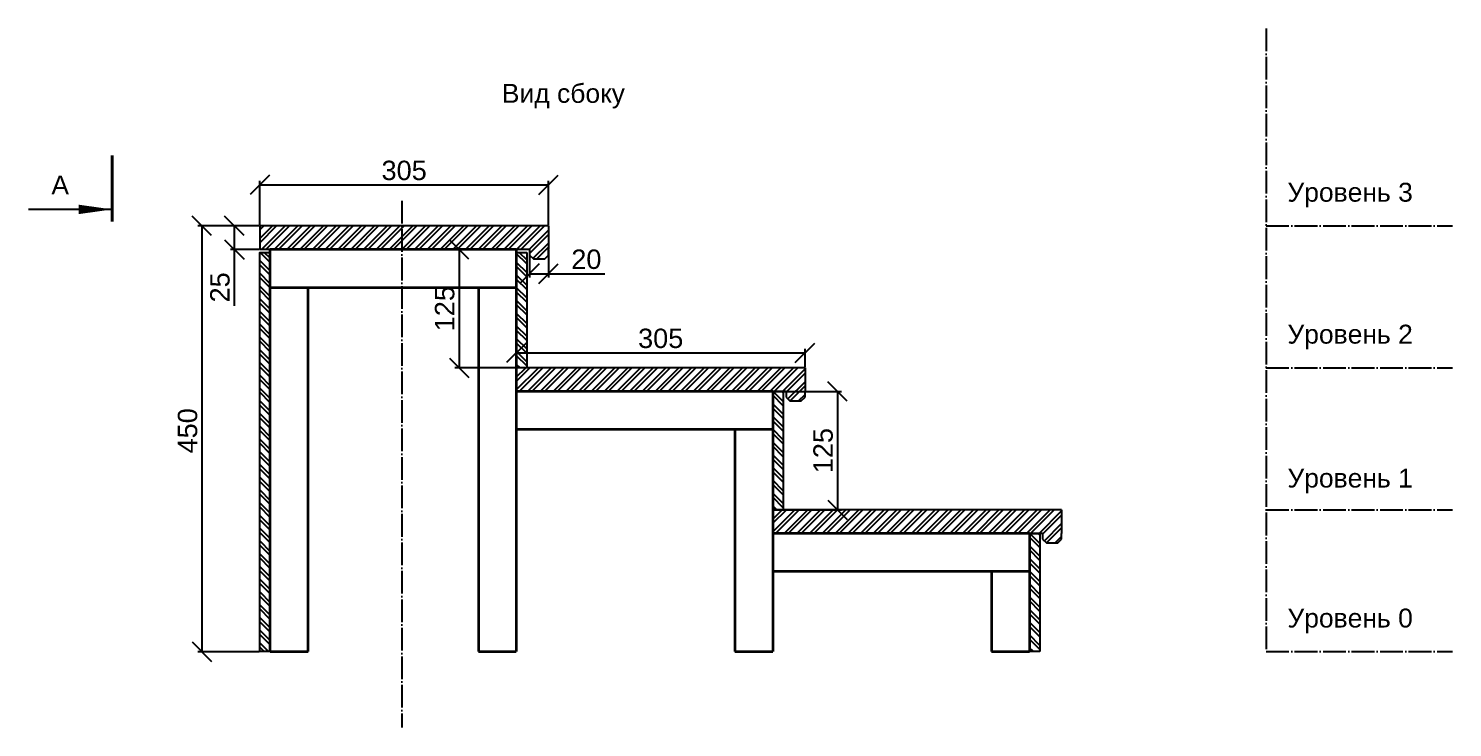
# Model space of a CAD drawing. Header units: millimetres. Extents: x 98348 to 106428, y 184127 to 187088.
# Drawn here: x 104924 to 106428, y 184967 to 185706 of the extents above; entities that cross this region are included whole.
import ezdxf

# ---------------------------------------------------------------- set-up
doc = ezdxf.new("R2010")
doc.units = ezdxf.units.MM
doc.linetypes.add('ACAD_ISO04W100', pattern=[30, 24, -3, 0, -3])
for name, color, linetype in [('Доска МПК 11х145х3000', 32, 'Continuous'), ('Заливка доски', 32, 'Continuous'), ('Заливка ступени', 52, 'Continuous'), ('Оси', 120, 'ACAD_ISO04W100'), ('Размеры', 140, 'Continuous'), ('Ступень СМ305', 52, 'Continuous')]:
    doc.layers.add(name, color=color, linetype=linetype)
doc.layers.add('Профиль 40x40', color=7, linetype='Continuous', lineweight=35)
doc.styles.get("Standard").update_dxf_attribs({"font": 'arial.ttf'})
doc.dimstyles.new('Копия Аннотативный', dxfattribs={"dimscale": 0, "dimtxt": 20.5, "dimasz": 20.5, "dimexe": 4.25, "dimexo": 0.625, "dimgap": 4.625, "dimtad": 1, "dimtxsty": 'Standard', "dimblk": 'OBLIQUE', "dimcen": 20.5, "dimclrd": 4, "dimclrt": 4, "dimadec": 0, "dimazin": 0, "dimtfac": 1, "dimtmove": 0, "dimatfit": 3, "dimfxl": 1, "dimtfillclr": 4, "dimarcsym": 0})
pattern_1 = [(225, (1690.701, 708.045), (6.7351921, -6.7351921), []), (225, (1686.211, 708.045), (6.7351921, -6.7351921), [])]
pattern_2 = [(135, (1690.701, 708.045), (-6.7351921, -6.7351921), []), (135, (1690.701, 712.535), (-6.7351921, -6.7351921), [])]

# ---------------------------------------------------------------- blocks, each defined once
blk = doc.blocks.new('Ступень из ДПК CM 305')
at = {"layer": 'Ступень СМ305'}
for p, q in [((103547.4, 186120.8), (103242.4, 186120.8)), ((103242.4, 186120.8), (103242.4, 186095.8)), ((103547.4, 186120.8), (103547.4, 186095.8)), ((103527.4, 186095.8), (103242.4, 186095.8)), ((103527.4, 186095.8), (103524.4, 186095.8)), ((103527.4, 186095.8), (103527.4, 186089.8)), ((103527.4, 186089.8), (103531.4, 186085.8)), ((103543.4, 186085.8), (103547.4, 186089.8)), ((103547.4, 186089.8), (103547.4, 186095.8)), ((103531.4, 186085.8), (103543.4, 186085.8))]:
    blk.add_line(p, q, dxfattribs=at)
blk = doc.blocks.new('_Oblique')
at = {"color": 0, "linetype": 'ByBlock', "lineweight": -2}
blk.add_line((-0.5, -0.5), (0.5, 0.5), dxfattribs=at)
blk = doc.blocks.new('*D70')
at = {"layer": 'Defpoints', "color": 0, "transparency": 16777216}
for p in [(105168.4, 185497.3), (105107.3, 185047.3), (105168.4, 185047.3)]:
    blk.add_point(p, dxfattribs=at)
at = {"layer": 'Размеры', "color": 0, "lineweight": -2, "transparency": 16777216}
for p, q in [((105167.8, 185497.3), (105103, 185497.3)), ((105167.8, 185047.3), (105103, 185047.3))]:
    blk.add_line(p, q, dxfattribs=at)
at = {"layer": 'Размеры', "color": 4, "lineweight": -2, "transparency": 16777216}
blk.add_line((105107.3, 185497.3), (105107.3, 185047.3), dxfattribs=at)
at = {"layer": 'Размеры', "color": 4, "lineweight": -2, "transparency": 16777216, "xscale": 20.5, "yscale": 20.5, "zscale": 20.5}
for p, rotation in [((105107.3, 185497.3), 90), ((105107.3, 185047.3), 270)]:
    blk.add_blockref('_Oblique', p, dxfattribs=dict(at, rotation=rotation))
at = {"layer": 'Размеры', "color": 4, "transparency": 16777216, "insert": (105092.2, 185280.7), "char_height": 20.5, "attachment_point": 5, "rotation": 90}
blk.add_mtext('450', dxfattribs=at)
blk = doc.blocks.new('*D71')
at = {"layer": 'Defpoints', "color": 0, "transparency": 16777216}
for p in [(105473.4, 185540.7), (105168.4, 185497.3), (105473.4, 185497.3)]:
    blk.add_point(p, dxfattribs=at)
at = {"layer": 'Размеры', "color": 0, "lineweight": -2, "transparency": 16777216}
for p, q in [((105168.4, 185498), (105168.4, 185545)), ((105473.4, 185498), (105473.4, 185545))]:
    blk.add_line(p, q, dxfattribs=at)
at = {"layer": 'Размеры', "color": 4, "lineweight": -2, "transparency": 16777216}
blk.add_line((105168.4, 185540.7), (105473.4, 185540.7), dxfattribs=at)
at = {"layer": 'Размеры', "color": 4, "lineweight": -2, "transparency": 16777216, "xscale": 20.5, "yscale": 20.5, "zscale": 20.5, "rotation": 180}
blk.add_blockref('_Oblique', (105168.4, 185540.7), dxfattribs=at)
at = {"layer": 'Размеры', "color": 4, "lineweight": -2, "transparency": 16777216, "xscale": 20.5, "yscale": 20.5, "zscale": 20.5}
blk.add_blockref('_Oblique', (105473.4, 185540.7), dxfattribs=at)
at = {"layer": 'Размеры', "color": 4, "transparency": 16777216, "insert": (105320.9, 185555.8), "char_height": 20.5, "attachment_point": 5}
blk.add_mtext('305', dxfattribs=at)
blk = doc.blocks.new('*D72')
at = {"layer": 'Defpoints', "color": 0, "transparency": 16777216}
for p in [(105744.4, 185363.2), (105439.4, 185347.3), (105744.4, 185347.3)]:
    blk.add_point(p, dxfattribs=at)
at = {"layer": 'Размеры', "color": 0, "lineweight": -2, "transparency": 16777216}
for p, q in [((105439.4, 185348), (105439.4, 185367.5)), ((105744.4, 185348), (105744.4, 185367.5))]:
    blk.add_line(p, q, dxfattribs=at)
at = {"layer": 'Размеры', "color": 4, "lineweight": -2, "transparency": 16777216}
blk.add_line((105439.4, 185363.2), (105744.4, 185363.2), dxfattribs=at)
at = {"layer": 'Размеры', "color": 4, "lineweight": -2, "transparency": 16777216, "xscale": 20.5, "yscale": 20.5, "zscale": 20.5, "rotation": 180}
blk.add_blockref('_Oblique', (105439.4, 185363.2), dxfattribs=at)
at = {"layer": 'Размеры', "color": 4, "lineweight": -2, "transparency": 16777216, "xscale": 20.5, "yscale": 20.5, "zscale": 20.5}
blk.add_blockref('_Oblique', (105744.4, 185363.2), dxfattribs=at)
at = {"layer": 'Размеры', "color": 4, "transparency": 16777216, "insert": (105591.9, 185378.3), "char_height": 20.5, "attachment_point": 5}
blk.add_mtext('305', dxfattribs=at)
blk = doc.blocks.new('*D66')
at = {"layer": 'Defpoints', "color": 0, "transparency": 16777216}
for p in [(105453.4, 185472.3), (105473.4, 185472.3), (105473.4, 185446.8)]:
    blk.add_point(p, dxfattribs=at)
at = {"layer": 'Размеры', "color": 0, "lineweight": -2, "transparency": 16777216}
for p, q in [((105453.4, 185471.7), (105453.4, 185442.6)), ((105473.4, 185471.7), (105473.4, 185442.6))]:
    blk.add_line(p, q, dxfattribs=at)
at = {"layer": 'Размеры', "color": 4, "lineweight": -2, "transparency": 16777216}
for p, q in [((105453.4, 185446.8), (105473.4, 185446.8)), ((105473.4, 185446.8), (105532.8, 185446.8))]:
    blk.add_line(p, q, dxfattribs=at)
at = {"layer": 'Размеры', "color": 4, "lineweight": -2, "transparency": 16777216, "xscale": 20.5, "yscale": 20.5, "zscale": 20.5, "rotation": 180}
blk.add_blockref('_Oblique', (105453.4, 185446.8), dxfattribs=at)
at = {"layer": 'Размеры', "color": 4, "lineweight": -2, "transparency": 16777216, "xscale": 20.5, "yscale": 20.5, "zscale": 20.5}
blk.add_blockref('_Oblique', (105473.4, 185446.8), dxfattribs=at)
at = {"layer": 'Размеры', "color": 4, "transparency": 16777216, "insert": (105513.4, 185461.9), "char_height": 20.5, "attachment_point": 5}
blk.add_mtext('20', dxfattribs=at)
blk = doc.blocks.new('*D67')
at = {"layer": 'Defpoints', "color": 0, "transparency": 16777216}
for p in [(105710.4, 185322.3), (105710.4, 185197.3), (105778.6, 185197.3)]:
    blk.add_point(p, dxfattribs=at)
at = {"layer": 'Размеры', "color": 0, "lineweight": -2, "transparency": 16777216}
for p, q in [((105711, 185322.3), (105782.9, 185322.3)), ((105711, 185197.3), (105782.9, 185197.3))]:
    blk.add_line(p, q, dxfattribs=at)
at = {"layer": 'Размеры', "color": 4, "lineweight": -2, "transparency": 16777216}
blk.add_line((105778.6, 185322.3), (105778.6, 185197.3), dxfattribs=at)
at = {"layer": 'Размеры', "color": 4, "lineweight": -2, "transparency": 16777216, "xscale": 20.5, "yscale": 20.5, "zscale": 20.5}
for p, rotation in [((105778.6, 185322.3), 90), ((105778.6, 185197.3), 270)]:
    blk.add_blockref('_Oblique', p, dxfattribs=dict(at, rotation=rotation))
at = {"layer": 'Размеры', "color": 4, "transparency": 16777216, "insert": (105763.6, 185259.8), "char_height": 20.5, "attachment_point": 5, "rotation": 90}
blk.add_mtext('125', dxfattribs=at)
blk = doc.blocks.new('*D68')
at = {"layer": 'Defpoints', "color": 0, "transparency": 16777216}
for p in [(105439.4, 185472.3), (105378.9, 185347.3), (105439.4, 185347.3)]:
    blk.add_point(p, dxfattribs=at)
at = {"layer": 'Размеры', "color": 0, "lineweight": -2, "transparency": 16777216}
for p, q in [((105438.8, 185472.3), (105374.6, 185472.3)), ((105438.8, 185347.3), (105374.6, 185347.3))]:
    blk.add_line(p, q, dxfattribs=at)
at = {"layer": 'Размеры', "color": 4, "lineweight": -2, "transparency": 16777216}
blk.add_line((105378.9, 185472.3), (105378.9, 185347.3), dxfattribs=at)
at = {"layer": 'Размеры', "color": 4, "lineweight": -2, "transparency": 16777216, "xscale": 20.5, "yscale": 20.5, "zscale": 20.5}
for p, rotation in [((105378.9, 185472.3), 90), ((105378.9, 185347.3), 270)]:
    blk.add_blockref('_Oblique', p, dxfattribs=dict(at, rotation=rotation))
at = {"layer": 'Размеры', "color": 4, "transparency": 16777216, "insert": (105363.8, 185409.8), "char_height": 20.5, "attachment_point": 5, "rotation": 90}
blk.add_mtext('125', dxfattribs=at)
blk = doc.blocks.new('*D69')
at = {"layer": 'Defpoints', "color": 0, "transparency": 16777216}
for p in [(105167.8, 185497.3), (105141.5, 185472.3), (105168.4, 185472.3)]:
    blk.add_point(p, dxfattribs=at)
at = {"layer": 'Размеры', "color": 0, "lineweight": -2, "transparency": 16777216}
for p, q in [((105167.2, 185497.3), (105137.3, 185497.3)), ((105167.8, 185472.3), (105137.3, 185472.3))]:
    blk.add_line(p, q, dxfattribs=at)
at = {"layer": 'Размеры', "color": 4, "lineweight": -2, "transparency": 16777216}
for p, q in [((105141.5, 185497.3), (105141.5, 185472.3)), ((105141.5, 185472.3), (105141.5, 185412.7))]:
    blk.add_line(p, q, dxfattribs=at)
at = {"layer": 'Размеры', "color": 4, "lineweight": -2, "transparency": 16777216, "xscale": 20.5, "yscale": 20.5, "zscale": 20.5}
for p, rotation in [((105141.5, 185497.3), 90), ((105141.5, 185472.3), 270)]:
    blk.add_blockref('_Oblique', p, dxfattribs=dict(at, rotation=rotation))
at = {"layer": 'Размеры', "color": 4, "transparency": 16777216, "insert": (105126.4, 185432.3), "char_height": 20.5, "attachment_point": 5, "rotation": 90}
blk.add_mtext('25', dxfattribs=at)

msp = doc.modelspace()

# ---------------------------------------------------------------- hatches: boundary and pattern name
at = {"layer": 'Заливка доски'}
h = msp.add_hatch(dxfattribs=at)
h.set_pattern_fill('ANSI32', color=256, angle=90)
h.set_pattern_definition(pattern_2)
h.paths.add_polyline_path([(105168.418, 185047.346), (105179.418, 185047.346), (105179.418, 185469.345), (105168.418, 185469.345)])
h = msp.add_hatch(dxfattribs=at)
h.set_pattern_fill('ANSI32', color=256, angle=90)
h.set_pattern_definition(pattern_2)
h.paths.add_polyline_path([(105450.418, 185469.345), (105439.418, 185469.345), (105439.418, 185347.344), (105450.418, 185347.344)])
h = msp.add_hatch(dxfattribs=at)
h.set_pattern_fill('ANSI32', color=256, angle=90)
h.set_pattern_definition(pattern_2)
h.paths.add_polyline_path([(105721.418, 185322.344), (105710.418, 185322.344), (105710.418, 185197.345), (105721.418, 185197.345)])
h = msp.add_hatch(dxfattribs=at)
h.set_pattern_fill('ANSI32', color=256, angle=90)
h.set_pattern_definition([(135, (1961.701, 558.046), (-6.7351921, -6.7351921), []), (135, (1961.701, 562.536), (-6.7351921, -6.7351921), [])])
h.paths.add_polyline_path([(105992.418, 185172.345), (105981.418, 185172.345), (105981.418, 185047.346), (105992.418, 185047.346)])
at = {"layer": 'Заливка ступени'}
h = msp.add_hatch(dxfattribs=at)
h.set_pattern_fill('ANSI32', color=256, angle=180)
h.set_pattern_definition(pattern_1)
h.paths.add_polyline_path([(105168.418, 185497.345), (105168.418, 185472.345), (105453.418, 185472.345), (105453.418, 185466.345), (105457.418, 185462.345), (105469.418, 185462.345), (105473.418, 185466.345), (105473.418, 185472.345), (105473.418, 185497.345)])
h = msp.add_hatch(dxfattribs=at)
h.set_pattern_fill('ANSI32', color=256, angle=180)
h.set_pattern_definition(pattern_1)
h.paths.add_polyline_path([(105724.418, 185322.344), (105724.418, 185316.344), (105728.418, 185312.344), (105740.418, 185312.344), (105744.418, 185316.344), (105744.418, 185322.344), (105744.418, 185347.344), (105439.418, 185347.344), (105439.418, 185322.344)])
h = msp.add_hatch(dxfattribs=at)
h.set_pattern_fill('ANSI32', color=256, angle=180)
h.set_pattern_definition([(225, (1961.701, 558.046), (6.7351921, -6.7351921), []), (225, (1957.211, 558.046), (6.7351921, -6.7351921), [])])
h.paths.add_polyline_path([(105995.418, 185172.345), (105995.418, 185166.345), (105999.418, 185162.345), (106011.418, 185162.345), (106015.418, 185166.345), (106015.418, 185172.345), (106015.418, 185197.345), (105710.418, 185197.345), (105710.418, 185172.345)])

# ---------------------------------------------------------------- linework, layer by layer
at = {"layer": 'Доска МПК 11х145х3000'}
for p, q in [((105439.418, 185472.345), (105439.418, 185347.344)), ((105439.418, 185469.345), (105450.418, 185469.345)), ((105450.418, 185469.345), (105450.418, 185347.344)), ((105450.418, 185347.344), (105439.418, 185347.344)), ((105710.418, 185322.344), (105710.418, 185197.345)), ((105710.418, 185322.344), (105721.418, 185322.344)), ((105721.418, 185322.344), (105721.418, 185197.345)), ((105721.418, 185197.345), (105710.418, 185197.345)), ((105981.418, 185172.345), (105981.418, 185047.346)), ((105981.418, 185172.345), (105992.418, 185172.345)), ((105992.418, 185172.345), (105992.418, 185047.346)), ((105992.418, 185047.346), (105981.418, 185047.346))]:
    msp.add_line(p, q, dxfattribs=at)
msp.add_lwpolyline([(105179.418, 185047.346), (105168.418, 185047.346), (105168.418, 185469.345), (105179.418, 185469.345)], close=True, dxfattribs=at)
at = {"layer": 'Оси'}
for p, q in [((106231.557, 185705.932), (106231.557, 185047.346)), ((105318.418, 185523.926), (105318.418, 184967.144)), ((106231.557, 185497.347), (106428.421, 185497.347)), ((106231.557, 185347.346), (106428.421, 185347.346)), ((106231.557, 185197.345), (106428.421, 185197.345)), ((106231.557, 185047.346), (106428.421, 185047.346))]:
    msp.add_line(p, q, dxfattribs=at)
at = {"layer": 'Профиль 40x40'}
for p, q in [((105179.418, 185047.346), (105179.418, 185472.345)), ((105439.418, 185472.345), (105179.418, 185472.345)), ((105439.418, 185472.345), (105439.418, 185047.346)), ((105179.418, 185432.345), (105439.418, 185432.345)), ((105219.418, 185047.346), (105219.418, 185432.345)), ((105399.418, 185432.345), (105399.418, 185047.346)), ((105710.418, 185322.344), (105439.418, 185322.344)), ((105710.418, 185322.344), (105710.418, 185047.346)), ((105439.418, 185282.344), (105710.418, 185282.344)), ((105670.418, 185282.344), (105670.418, 185047.346)), ((105981.418, 185172.345), (105710.418, 185172.345)), ((105981.418, 185172.345), (105981.418, 185047.346)), ((105710.418, 185132.345), (105981.418, 185132.345)), ((105941.418, 185132.345), (105941.418, 185047.346)), ((105179.418, 185047.346), (105219.418, 185047.346)), ((105399.418, 185047.346), (105439.418, 185047.346)), ((105670.418, 185047.346), (105710.418, 185047.346)), ((105941.418, 185047.346), (105981.418, 185047.346))]:
    msp.add_line(p, q, dxfattribs=at)
at = {"layer": 'Размеры', "lineweight": 40}
msp.add_line((105012.522, 185571.655), (105012.522, 185501.852), dxfattribs=at)
at = {"layer": 'Размеры'}
for p, q in [((105012.522, 185514.713), (104924.057, 185514.713)), ((105179.418, 185472.345), (105439.418, 185472.345)), ((105710.418, 185197.345), (105721.418, 185197.345))]:
    msp.add_line(p, q, dxfattribs=at)
msp.add_lwpolyline([(105012.522, 185514.713, 0, 10, 0), (104976.911, 185514.713, 10, 10, 0)], format="xyseb", dxfattribs=at)
at = {"layer": 'Размеры', "const_width": 5}
msp.add_lwpolyline([(105012.522, 185514.713), (105012.522, 185514.713)], dxfattribs=at)

# ---------------------------------------------------------------- block references
at = {"layer": 'Ступень СМ305'}
for p in [(1926.044, -623.472), (2197.044, -773.473), (2468.044, -923.472)]:
    msp.add_blockref('Ступень из ДПК CM 305', p, dxfattribs=at)

# ---------------------------------------------------------------- texts
at = {"layer": 'Оси'}
for s, p in [('Уровень 3', (106254.014, 185522.855)), ('Уровень 2', (106254.014, 185372.854)), ('Уровень 1', (106254.014, 185220.781)), ('Уровень 0', (106254.014, 185072.854))]:
    msp.add_text(s, height=20, dxfattribs=at).set_placement(p)
at = {"layer": 'Размеры'}
msp.add_text('Вид сбоку', height=20, dxfattribs=at).set_placement((105424.123, 185627.36))
at = {"layer": 'Размеры', "insert": (104966.877, 185550.485), "char_height": 20, "attachment_point": 3}
msp.add_mtext('A', dxfattribs=at)

# ---------------------------------------------------------------- dimensions: what is measured, and where the dimension line sits
at = {"layer": 'Размеры'}
for base, p1, p2, picture, middle in [((105473.418, 185540.737), (105168.418, 185497.345), (105473.418, 185497.345), '*D71', (105320.918, 185555.836)), ((105473.418, 185446.825), (105453.418, 185472.345), (105473.418, 185472.345), '*D66', (105513.366, 185461.917)), ((105744.418, 185363.217), (105439.418, 185347.344), (105744.418, 185347.344), '*D72', (105591.918, 185378.316))]:
    dim = msp.add_linear_dim(base=base, p1=p1, p2=p2, dimstyle='Копия Аннотативный', dxfattribs=at)
    dim.commit()
    dim.dimension.update_dxf_attribs({"geometry": picture, "text_midpoint": middle})
dim = msp.add_linear_dim(base=(105107.283, 185047.346), p1=(105168.418, 185497.345), p2=(105168.418, 185047.346), angle=90, dimstyle='Копия Аннотативный', dxfattribs=at)
dim.commit()
dim.dimension.update_dxf_attribs({"geometry": '*D70', "text_midpoint": (105107.283, 185280.706), "dimtype": 160})
for base, p1, p2, picture, middle in [((105141.504, 185472.345), (105167.793, 185497.345), (105168.418, 185472.345), '*D69', (105126.412, 185432.285)), ((105378.889, 185347.344), (105439.418, 185472.345), (105439.418, 185347.344), '*D68', (105363.797, 185409.844)), ((105778.645, 185197.345), (105710.418, 185322.344), (105710.418, 185197.345), '*D67', (105763.553, 185259.844))]:
    dim = msp.add_linear_dim(base=base, p1=p1, p2=p2, angle=90, dimstyle='Копия Аннотативный', dxfattribs=at)
    dim.commit()
    dim.dimension.update_dxf_attribs({"geometry": picture, "text_midpoint": middle})

doc.saveas('drawing.dxf')
